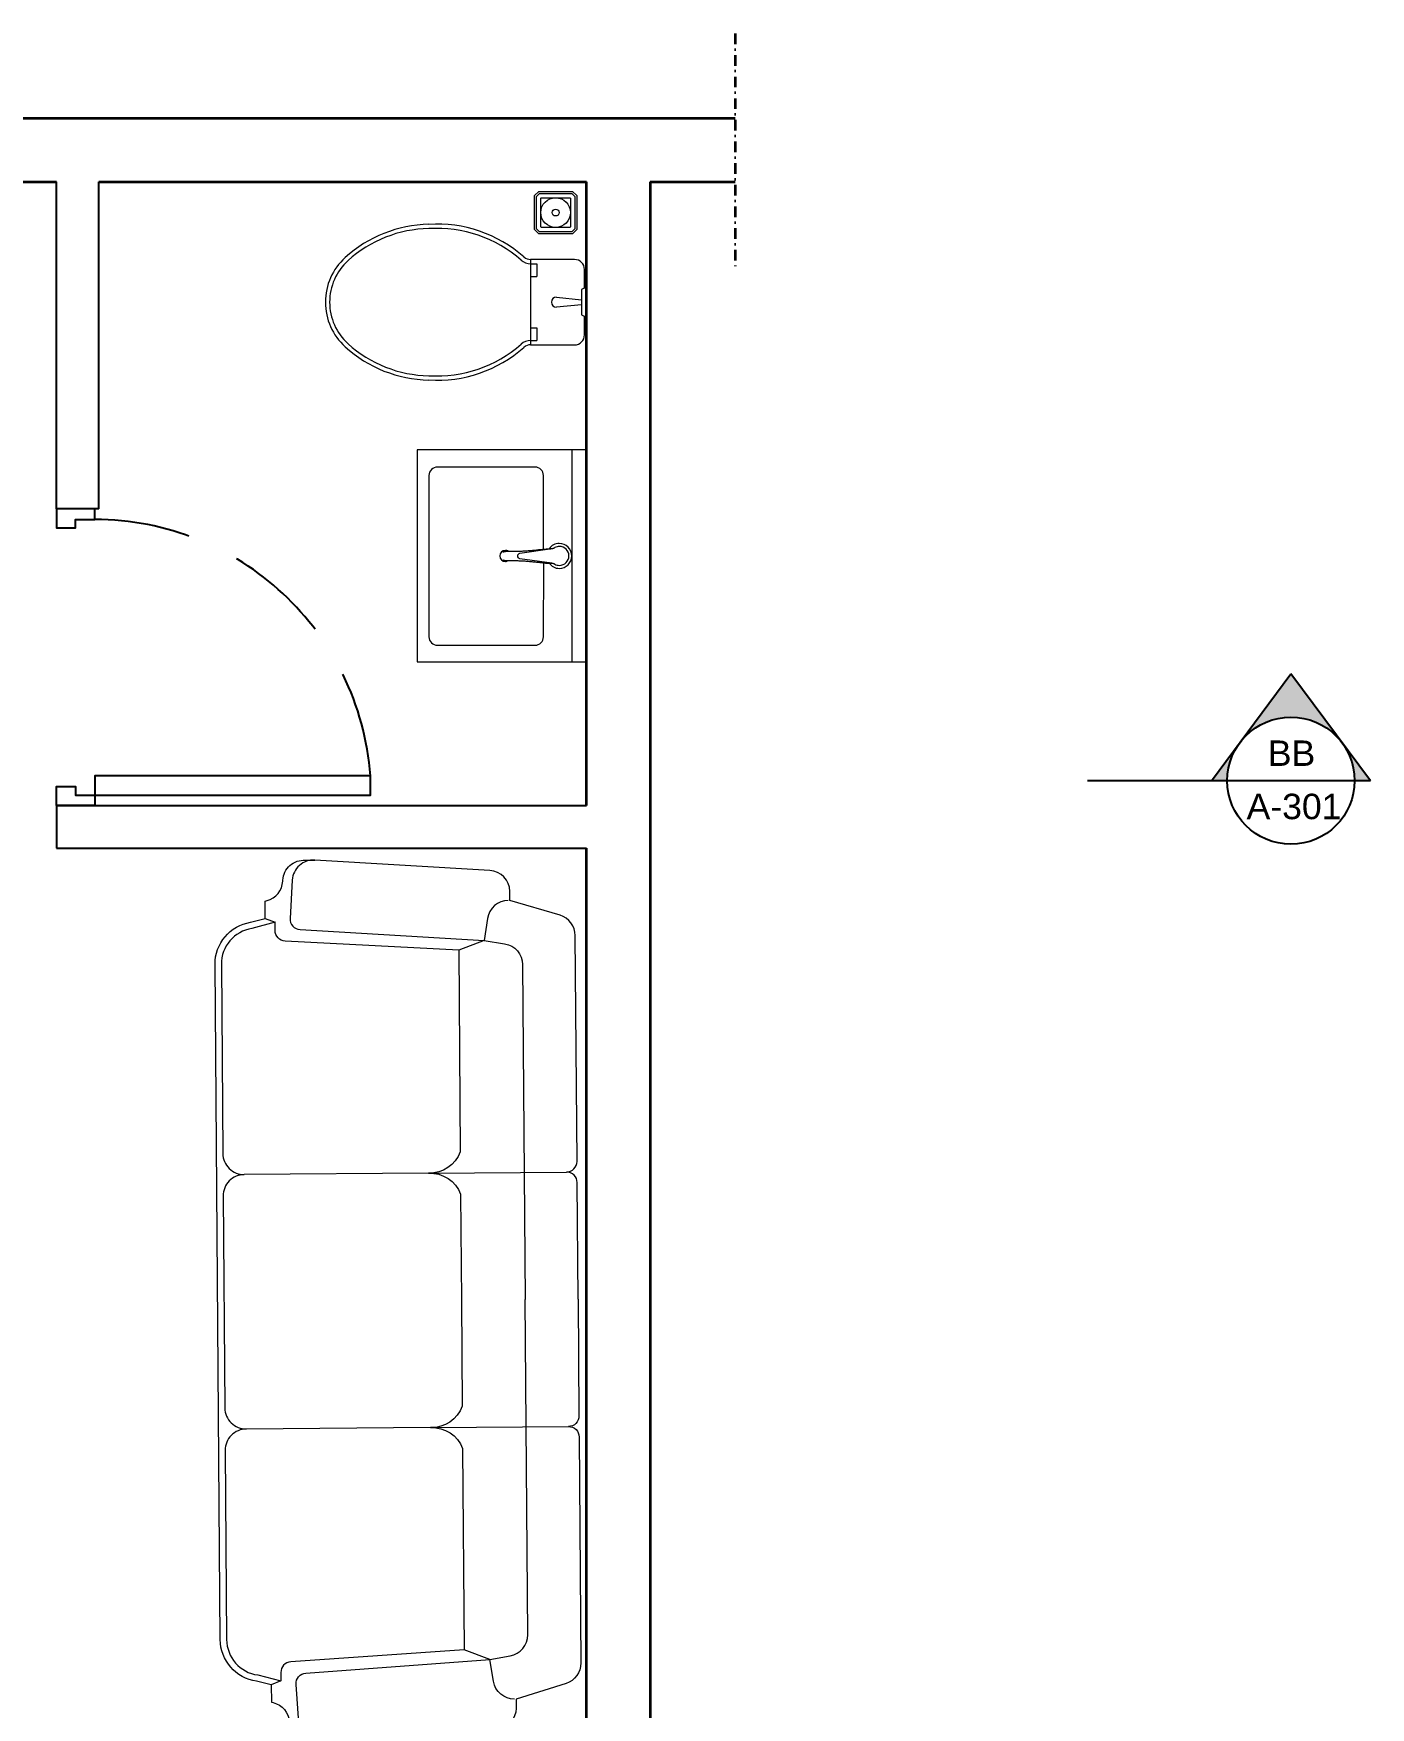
# Model space of a CAD drawing. Header units: millimetres. Extents: x 17951 to 20510, y 16877 to 18330.
# Drawn here: x 20194.6 to 20509.9, y 17726.9 to 18121.6 of the extents above; entities that cross this region are included whole.
import ezdxf

# ---------------------------------------------------------------- set-up
doc = ezdxf.new("R2010")
doc.units = ezdxf.units.MM
doc.linetypes.add('DASHDOT', pattern=[1, 0.5, -0.25, 0, -0.25])
doc.linetypes.add('HIDDEN', pattern=[0.375, 0.25, -0.125])
for name, color, linetype, lineweight in [('A-DOOR-FULL', 1, 'Continuous', 25), ('A-FURN', 2, 'Continuous', 18), ('A-WALL-FULL-EXTR', 3, 'Continuous', 35), ('A-WALL-FULL-INTR', 1, 'Continuous', 25)]:
    doc.layers.add(name, color=color, linetype=linetype, lineweight=lineweight)
doc.layers.add('SECT-SYMB', color=6, linetype='Continuous')
doc.styles.get("Standard").update_dxf_attribs({"font": 'arial.ttf'})

# ---------------------------------------------------------------- blocks, each defined once
blk = doc.blocks.new('DOOR-65')
for points in [[(-0.07, 0.74), (-0.07, 0.09), (-0.025, 0.09), (-0.025, 0.74), (-0.07, 0.74)], [(-0.675, 0.09), (-0.7, 0.09), (-0.7, 0), (-0.655, 0), (-0.655, 0.045), (-0.675, 0.045), (-0.675, 0.09)], [(-0.025, 0.09), (0, 0.09), (0, 0), (-0.045, 0), (-0.045, 0.045), (-0.025, 0.045), (-0.025, 0.09)]]:
    blk.add_lwpolyline(points)
at = {"linetype": 'HIDDEN'}
blk.add_arc((-0.0221, 0.0889), 0.6529, 94.2076, 179.8995, dxfattribs=at)

msp = doc.modelspace()

# ---------------------------------------------------------------- hatches: boundary and pattern name
at = {"layer": 'SECT-SYMB'}
h = msp.add_hatch(color=6, dxfattribs=at)
h.dxf.hatch_style = 1
h.paths.add_polyline_path([(19895.37, 17448.03), (19879.17, 17436.01), (19895.37, 17423.98, -0.236806), (19889.34, 17436, -0.236806)])
h.paths.add_polyline_path([(19904.34, 17454), (19904.34, 17454.77), (19895.37, 17448.03, -0.16156), (19904.34, 17451)])
h.paths.add_polyline_path([(19904.34, 17421, -0.16156), (19895.37, 17423.98), (19904.34, 17417.24)])
h.paths.add_polyline_path([(20015.89, 17361.95), (20003.86, 17345.74, -0.501749), (20027.91, 17345.74)])
h.paths.add_polyline_path([(20003.86, 17345.74), (19997.12, 17336.78), (20000.89, 17336.78, -0.16156)])
h.paths.add_polyline_path([(20027.91, 17345.74, -0.16156), (20030.89, 17336.78), (20034.65, 17336.78)])
h.paths.add_polyline_path([(20114.63, 17447.97), (20098.43, 17435.9), (20114.63, 17423.92, -0.236806), (20108.59, 17435.94, -0.236806)])
h.paths.add_polyline_path([(20123.59, 17453.94), (20123.59, 17454.67), (20114.63, 17447.97, -0.16156), (20123.59, 17450.94)])
h.paths.add_polyline_path([(20123.59, 17420.94, -0.16156), (20114.63, 17423.92), (20123.59, 17417.14)])
h.paths.add_polyline_path([(20491.15, 17546), (20479.13, 17529.8, -0.501749), (20503.18, 17529.8)])
h.paths.add_polyline_path([(20479.13, 17529.8), (20472.39, 17520.83), (20473.15, 17520.83), (20476.15, 17520.83, -0.16156)])
h.paths.add_polyline_path([(20503.18, 17529.8, -0.16156), (20506.15, 17520.83), (20509.92, 17520.83)])
h.paths.add_polyline_path([(20491.15, 17970.58), (20479.13, 17954.38, -0.501749), (20503.18, 17954.38)])
h.paths.add_polyline_path([(20479.13, 17954.38), (20472.39, 17945.41), (20473.15, 17945.41), (20476.15, 17945.41, -0.16156)])
h.paths.add_polyline_path([(20503.18, 17954.38, -0.16156), (20506.15, 17945.41), (20509.92, 17945.41)])

# ---------------------------------------------------------------- linework, layer by layer
msp.add_line((20325.07, 18054.69), (20325.07, 18061.79))
at = {"layer": 'A-FURN'}
for p, q in [((20312.76, 18083.36), (20313.76, 18084.36)), ((20312.76, 18075.36), (20312.76, 18083.36)), ((20313.26, 18083.15), (20313.97, 18083.86)), ((20313.26, 18075.57), (20313.26, 18083.15)), ((20313.76, 18084.36), (20321.76, 18084.36)), ((20313.97, 18083.86), (20321.55, 18083.86)), ((20314.26, 18082.74), (20314.38, 18082.86)), ((20314.38, 18082.86), (20321.14, 18082.86)), ((20321.14, 18082.86), (20321.26, 18082.74)), ((20321.55, 18083.86), (20322.26, 18083.15)), ((20321.76, 18084.36), (20322.76, 18083.36)), ((20322.26, 18083.15), (20322.26, 18075.57)), ((20322.76, 18083.36), (20322.76, 18075.36)), ((20325.07, 18086.6), (20325.07, 18084.6)), ((20325.07, 18086.6), (20325.07, 18076.6)), ((20325.07, 18084.6), (20325.07, 18081.6)), ((20314.26, 18075.98), (20314.26, 18082.74)), ((20321.26, 18082.74), (20321.26, 18075.98)), ((20313.76, 18074.36), (20312.76, 18075.36)), ((20313.97, 18074.86), (20313.26, 18075.57)), ((20314.38, 18075.86), (20314.26, 18075.98)), ((20321.14, 18075.86), (20314.38, 18075.86)), ((20321.26, 18075.98), (20321.14, 18075.86)), ((20322.26, 18075.57), (20321.55, 18074.86)), ((20322.76, 18075.36), (20321.76, 18074.36)), ((20321.76, 18074.36), (20313.76, 18074.36)), ((20321.55, 18074.86), (20313.97, 18074.86)), ((20322.2, 18068.31), (20311.86, 18068.31)), ((20311.86, 18068.31), (20311.86, 18048.18)), ((20311.86, 18067.31), (20313.36, 18067.31)), ((20311.86, 18067.31), (20311.86, 18064.31)), ((20313.36, 18067.31), (20313.36, 18064.31)), ((20311.86, 18064.31), (20313.36, 18064.31)), ((20324.57, 18065.35), (20324.57, 18065.94)), ((20324.57, 18061.54), (20324.57, 18065.35)), ((20317.96, 18059.43), (20323.88, 18058.83)), ((20325.07, 18061.79), (20323.88, 18061.2)), ((20323.88, 18061.2), (20323.88, 18055.28)), ((20323.88, 18057.65), (20317.96, 18057.06)), ((20323.88, 18055.28), (20325.07, 18054.69)), ((20311.86, 18052.18), (20313.36, 18052.18)), ((20313.36, 18052.18), (20313.36, 18049.18)), ((20324.57, 18051.14), (20324.57, 18054.94)), ((20311.86, 18049.18), (20313.36, 18049.18)), ((20311.86, 18048.18), (20322.2, 18048.18)), ((20324.57, 18050.54), (20324.57, 18051.14)), ((20325.07, 18023.42), (20285.07, 18023.42)), ((20285.07, 18023.42), (20285.07, 17973.42)), ((20325.07, 18023.42), (20321.57, 18023.42)), ((20321.57, 18023.42), (20321.57, 17973.42)), ((20287.89, 18017.34), (20287.89, 17979.34)), ((20312.89, 18019.34), (20289.89, 18019.34)), ((20314.91, 18000.01), (20314.89, 18017.34)), ((20314.89, 17979.34), (20314.94, 17996.79)), ((20289.89, 17977.34), (20312.89, 17977.34)), ((20285.07, 17973.42), (20325.07, 17973.42)), ((20287.82, 17852.86), (20244.32, 17852.53)), ((20287.82, 17852.86), (20320.32, 17853.12)), ((20288.29, 17792.87), (20244.79, 17792.53)), ((20288.29, 17792.87), (20320.79, 17793.12))]:
    msp.add_line(p, q, dxfattribs=at)
at = {"layer": 'A-FURN', "ltscale": 4}
for points in [[(20305.29, 17997.46), (20305.32, 17997.45), (20305.35, 17997.44), (20305.38, 17997.44), (20305.42, 17997.43), (20305.45, 17997.42), (20305.48, 17997.41), (20305.51, 17997.4), (20305.54, 17997.4), (20305.57, 17997.39), (20305.6, 17997.38), (20305.64, 17997.37), (20305.67, 17997.37), (20305.7, 17997.36), (20305.73, 17997.35), (20305.76, 17997.35), (20305.79, 17997.34), (20305.83, 17997.33), (20305.86, 17997.33), (20305.89, 17997.32), (20305.92, 17997.32), (20305.97, 17997.32), (20306.03, 17997.31), (20306.08, 17997.31), (20306.13, 17997.31), (20306.19, 17997.31), (20306.24, 17997.3), (20306.3, 17997.3), (20306.35, 17997.3), (20306.41, 17997.31), (20306.47, 17997.31), (20306.52, 17997.31), (20306.58, 17997.31), (20306.63, 17997.31), (20306.69, 17997.31), (20306.74, 17997.31), (20306.8, 17997.32), (20306.85, 17997.32), (20306.91, 17997.32), (20306.96, 17997.32), (20307.01, 17997.32), (20307.1, 17997.32), (20307.19, 17997.32), (20307.29, 17997.32), (20307.38, 17997.31), (20307.47, 17997.31), (20307.56, 17997.31), (20307.65, 17997.31), (20307.74, 17997.31), (20307.83, 17997.31), (20307.92, 17997.31), (20308.01, 17997.3), (20308.1, 17997.3), (20308.19, 17997.3), (20308.28, 17997.3), (20308.37, 17997.3), (20308.46, 17997.3), (20308.55, 17997.29), (20308.64, 17997.29), (20308.74, 17997.29), (20308.83, 17997.29), (20309.1, 17997.28), (20309.38, 17997.27), (20309.66, 17997.26), (20309.93, 17997.24), (20310.21, 17997.23), (20310.48, 17997.21), (20310.76, 17997.19), (20311.03, 17997.17), (20311.31, 17997.15), (20311.59, 17997.12), (20311.86, 17997.1), (20312.14, 17997.07), (20312.41, 17997.05), (20312.69, 17997.02), (20312.96, 17996.99), (20313.24, 17996.97), (20313.51, 17996.94), (20313.79, 17996.91), (20314.06, 17996.88), (20314.34, 17996.86), (20314.41, 17996.85), (20314.47, 17996.84), (20314.54, 17996.84), (20314.61, 17996.83), (20314.67, 17996.82), (20314.74, 17996.81), (20314.81, 17996.8), (20314.87, 17996.79), (20314.94, 17996.79), (20315.01, 17996.78), (20315.08, 17996.77), (20315.14, 17996.76), (20315.21, 17996.75), (20315.28, 17996.75), (20315.34, 17996.74), (20315.41, 17996.73), (20315.48, 17996.73), (20315.54, 17996.72), (20315.61, 17996.72), (20315.68, 17996.71), (20315.75, 17996.71), (20315.82, 17996.71), (20315.88, 17996.71), (20315.95, 17996.7), (20316.02, 17996.7), (20316.09, 17996.7), (20316.16, 17996.7), (20316.22, 17996.7), (20316.29, 17996.7), (20316.36, 17996.7), (20316.43, 17996.7), (20316.5, 17996.7), (20316.56, 17996.7), (20316.63, 17996.69), (20316.7, 17996.69), (20316.77, 17996.68), (20316.84, 17996.67), (20309.34, 17997.74, -0.75814), (20309.34, 17999.07), (20316.97, 18000.16), (20317.04, 18000.18), (20317.07, 18000.18), (20317.09, 18000.19), (20317.12, 18000.2), (20317.15, 18000.21), (20317.18, 18000.22), (20317.21, 18000.23), (20317.23, 18000.24), (20317.26, 18000.25), (20317.29, 18000.26), (20317.32, 18000.27), (20317.34, 18000.28), (20317.37, 18000.29), (20317.4, 18000.31), (20317.43, 18000.32), (20317.45, 18000.33), (20317.48, 18000.34), (20317.51, 18000.35), (20317.53, 18000.36), (20317.56, 18000.37), (20317.59, 18000.38)], [(20316.22, 17996.71, 0.243737), (20318.62, 17995.47, 1), (20318.62, 18001.35, 0.244286), (20316.22, 18000.1)], [(20317.6, 17996.43, 0.121688), (20318.64, 17996.17, 1), (20318.64, 18000.65, 0.123107), (20317.59, 18000.38)], [(20306.64, 17999.5, 0.150311), (20305.9, 17999.72, 1), (20305.9, 17997.1, 0.145063), (20306.61, 17997.31)]]:
    msp.add_lwpolyline(points, format="xyb", dxfattribs=at)
for points in [[(20305.29, 17999.34), (20305.32, 17999.35), (20305.35, 17999.36), (20305.38, 17999.36), (20305.42, 17999.37), (20305.45, 17999.38), (20305.48, 17999.39), (20305.51, 17999.4), (20305.54, 17999.4), (20305.57, 17999.41), (20305.6, 17999.42), (20305.64, 17999.43), (20305.67, 17999.44), (20305.7, 17999.44), (20305.73, 17999.45), (20305.76, 17999.46), (20305.79, 17999.47), (20305.83, 17999.47), (20305.86, 17999.48), (20305.89, 17999.48), (20305.92, 17999.48), (20305.97, 17999.49), (20306.03, 17999.49), (20306.08, 17999.5), (20306.13, 17999.5), (20306.19, 17999.5), (20306.24, 17999.5), (20306.3, 17999.5), (20306.35, 17999.5), (20306.41, 17999.5), (20306.47, 17999.5), (20306.52, 17999.5), (20306.58, 17999.5), (20306.63, 17999.5), (20306.69, 17999.49), (20306.74, 17999.49), (20306.8, 17999.49), (20306.85, 17999.49), (20306.91, 17999.49), (20306.96, 17999.49), (20307.01, 17999.49), (20307.11, 17999.49), (20307.21, 17999.49), (20307.31, 17999.49), (20307.41, 17999.49), (20307.51, 17999.49), (20307.61, 17999.49), (20307.71, 17999.49), (20307.81, 17999.5), (20307.91, 17999.5), (20308.01, 17999.5), (20308.11, 17999.5), (20308.21, 17999.5), (20308.31, 17999.51), (20308.41, 17999.51), (20308.51, 17999.51), (20308.61, 17999.51), (20308.71, 17999.51), (20308.81, 17999.52), (20308.91, 17999.52), (20309.01, 17999.52), (20309.29, 17999.53), (20309.58, 17999.54), (20309.86, 17999.56), (20310.14, 17999.57), (20310.43, 17999.59), (20310.71, 17999.61), (20310.99, 17999.63), (20311.27, 17999.65), (20311.56, 17999.67), (20311.84, 17999.7), (20312.12, 17999.72), (20312.41, 17999.75), (20312.69, 17999.78), (20312.97, 17999.8), (20313.25, 17999.83), (20313.53, 17999.86), (20313.82, 17999.89), (20314.1, 17999.92), (20314.38, 17999.95), (20314.66, 17999.99), (20315.5, 18000.08), (20315.68, 18000.1), (20315.75, 18000.1), (20315.81, 18000.1), (20315.88, 18000.11), (20315.95, 18000.11), (20316.02, 18000.11), (20316.09, 18000.11), (20316.16, 18000.1), (20316.22, 18000.1), (20316.29, 18000.1), (20316.36, 18000.1), (20316.43, 18000.11), (20316.5, 18000.11), (20316.56, 18000.11), (20316.63, 18000.11), (20316.7, 18000.12), (20316.77, 18000.13), (20316.84, 18000.14), (20316.9, 18000.15), (20316.97, 18000.16)], [(20317.62, 17996.42), (20317.59, 17996.43), (20317.57, 17996.44), (20317.54, 17996.45), (20317.51, 17996.46), (20317.48, 17996.47), (20317.45, 17996.48), (20317.42, 17996.49), (20317.39, 17996.51), (20317.36, 17996.52), (20317.33, 17996.53), (20317.3, 17996.54), (20317.27, 17996.55), (20317.24, 17996.56), (20317.22, 17996.57), (20317.19, 17996.58), (20317.16, 17996.59), (20317.13, 17996.6), (20317.1, 17996.61), (20317.07, 17996.62), (20317.04, 17996.63), (20316.97, 17996.64), (20316.9, 17996.66), (20316.84, 17996.67)]]:
    msp.add_lwpolyline(points, dxfattribs=at)
at = {"layer": 'A-FURN'}
for points in [[(20249.29, 17912.95), (20249.26, 17917.02), (20249.72, 17917.14, 0.323545), (20253.42, 17921.68), (20253.44, 17921.96, -0.414214), (20258.72, 17926.66), (20260.96, 17926.68)], [(20323.05, 17823.14), (20322.84, 17850.64, 0.414214), (20320.32, 17853.12, 0.414214), (20322.8, 17855.64), (20322.39, 17908.91, 0.33005), (20318.81, 17913.66), (20306.97, 17917.17), (20306.95, 17919.3, 0.394867), (20302.25, 17924.25), (20260.96, 17926.68, 0.414214), (20255.67, 17921.98), (20255.14, 17912.93, 0.414214), (20257.49, 17910.28), (20300.93, 17907.73), (20294.92, 17905.42), (20253.97, 17907.59, -0.396542), (20251.61, 17910.07), (20251.59, 17912.01)], [(20306.6, 17917.17, 0.369416), (20301.7, 17912.9), (20300.93, 17907.73), (20305.74, 17906.96, -0.366122), (20309.94, 17902.06), (20310.56, 17823.04)], [(20294.92, 17905.42), (20295.28, 17857.92, -0.324936), (20287.82, 17852.86, -0.324936), (20295.36, 17847.92), (20295.56, 17822.92), (20295.75, 17797.92, -0.324936), (20288.29, 17792.87, -0.324936), (20295.83, 17787.92), (20296.19, 17740.43)], [(20323.05, 17823.14), (20323.27, 17795.64, -0.414214), (20320.79, 17793.12, -0.414214), (20323.31, 17790.64), (20323.72, 17737.36, -0.33005), (20320.21, 17732.55), (20308.43, 17728.86), (20308.44, 17726.74, -0.394867), (20303.81, 17721.71), (20262.57, 17718.64, -0.414214), (20257.21, 17723.26), (20256.54, 17732.31, -0.414214), (20258.84, 17734.98), (20302.24, 17738.21), (20296.19, 17740.43), (20255.29, 17737.62, 0.396542), (20252.96, 17735.11), (20252.98, 17733.17)], [(20308.06, 17728.86, -0.369416), (20303.09, 17733.05), (20302.24, 17738.21), (20307.04, 17739.06, 0.366122), (20311.17, 17744.02), (20310.56, 17823.04)], [(20250.69, 17732.19), (20250.72, 17728.12), (20251.18, 17728.01, -0.323545), (20254.96, 17723.53), (20254.98, 17723.24, 0.414214), (20260.33, 17718.63), (20262.57, 17718.64)]]:
    msp.add_lwpolyline(points, format="xyb", dxfattribs=at)
msp.add_lwpolyline([(20239.36, 17847.49), (20239.75, 17797.49, 0.414214), (20244.79, 17792.53, 0.414214), (20239.83, 17787.49), (20240.17, 17742.89, 0.372588), (20247.52, 17734.53), (20252.98, 17733.17), (20250.69, 17732.19), (20247.23, 17733.06, -0.370178), (20238.67, 17742.87), (20237.44, 17902.08, -0.370178), (20245.84, 17912.03), (20249.29, 17912.95), (20251.59, 17912.01), (20246.15, 17910.56, 0.372588), (20238.94, 17902.09), (20239.29, 17857.49, 0.414214), (20244.32, 17852.53, 0.414214)], format="xyb", close=True, dxfattribs=at)
for radius in [3.5, 0.8]:
    msp.add_circle((20317.76, 18079.36), radius, dxfattribs=at)
for centre, radius, start, end in [((20288.43, 18046.36), 30.24, 91.0848, 132.1746), ((20288.43, 18046.36), 29.24, 91.0848, 132.1746), ((20289.78, 18045.64), 31.01, 48.5818, 93.5526), ((20289.78, 18045.64), 30.01, 48.5818, 93.5526), ((20277.67, 18058.24), 14.21, 132.1746, 227.8254), ((20277.67, 18058.24), 13.21, 132.1746, 227.8254), ((20311.86, 18070.68), 3.37, 228.5818, 270), ((20311.86, 18070.68), 2.37, 228.5818, 270), ((20322.2, 18065.94), 2.37, 0, 90), ((20317.96, 18058.24), 1.18, 90, 270), ((20288.43, 18070.12), 30.24, 227.8254, 268.9152), ((20288.43, 18070.12), 29.24, 227.8254, 268.9152), ((20289.78, 18070.84), 31.01, 266.4474, 311.4182), ((20289.78, 18070.84), 30.01, 266.4474, 311.4182), ((20311.86, 18045.81), 3.37, 90, 131.4182), ((20311.86, 18045.81), 2.37, 90, 131.4182), ((20322.2, 18050.54), 2.37, 270, 0), ((20289.89, 18017.34), 2, 90, 180), ((20312.89, 18017.34), 2, 0, 90), ((20289.89, 17979.34), 2, 180, 270), ((20312.89, 17979.34), 2, 270, 0)]:
    msp.add_arc(centre, radius, start, end, dxfattribs=at)
at = {"layer": 'A-WALL-FULL-EXTR', "linetype": 'DASHDOT', "ltscale": 5}
msp.add_line((20360.07, 18121.6), (20360.07, 18066.6), dxfattribs=at)
at = {"layer": 'A-WALL-FULL-EXTR'}
for p, q in [((20020.07, 18101.6), (20340.07, 18101.6)), ((20340.07, 18101.6), (20360.07, 18101.6)), ((20020.07, 18086.6), (20200.07, 18086.6)), ((20210.07, 18086.6), (20325.07, 18086.6)), ((20325.07, 17939.52), (20325.07, 18086.6)), ((20340.07, 18086.6), (20340.07, 17516.6)), ((20340.07, 18086.6), (20360.07, 18086.6)), ((20325.07, 17513.6), (20325.07, 17929.52))]:
    msp.add_line(p, q, dxfattribs=at)
at = {"layer": 'A-WALL-FULL-INTR'}
for p, q in [((20200.07, 18009.52), (20200.07, 18086.6)), ((20210.07, 18009.52), (20210.07, 18086.6)), ((20210.07, 18009.52), (20200.07, 18009.52)), ((20200.07, 17939.52), (20325.07, 17939.52)), ((20200.07, 17939.52), (20200.07, 17929.52)), ((20200.07, 17929.52), (20325.07, 17929.52))]:
    msp.add_line(p, q, dxfattribs=at)
at = {"layer": 'SECT-SYMB'}
for p, q in [((20472.39, 17945.41), (20491.15, 17970.58)), ((20509.92, 17945.41), (20491.15, 17970.58)), ((20473.15, 17945.41), (20443.15, 17945.41)), ((20476.15, 17945.41), (20473.15, 17945.41)), ((20509.92, 17945.41), (20476.15, 17945.41))]:
    msp.add_line(p, q, dxfattribs=at)
msp.add_circle((20491.15, 17945.41), 15, dxfattribs=at)

# ---------------------------------------------------------------- block references
at = {"layer": 'A-DOOR-FULL', "xscale": 100, "yscale": 100, "zscale": 100, "rotation": 270}
msp.add_blockref('DOOR-65', (20200.07, 17939.52), dxfattribs=at)

# ---------------------------------------------------------------- texts
at = {"layer": 'SECT-SYMB'}
for s, p in [('BB', (20485.71, 17948.89)), ('A-301', (20480.7, 17936.33))]:
    msp.add_text(s, height=6, dxfattribs=at).set_placement(p)

doc.saveas('drawing.dxf')
